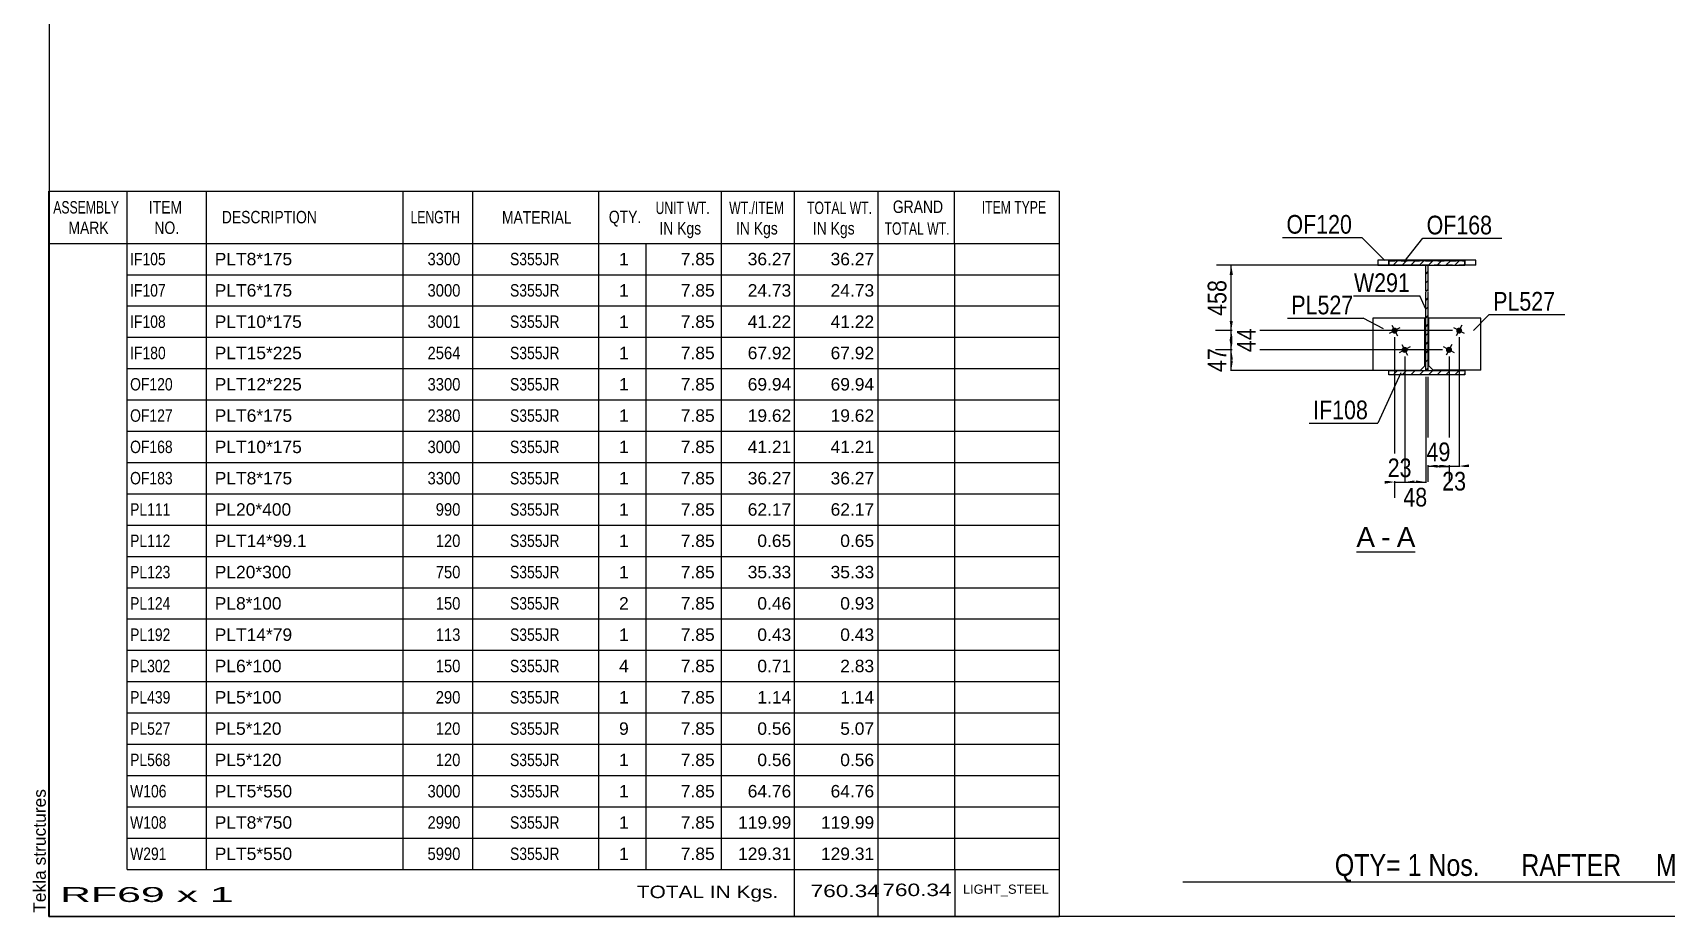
# Model space of a CAD drawing. Header units: millimetres. Extents: x -26 to 376, y -180 to 98.
# Drawn here: x -26.1 to 224.4, y -179.5 to -44 of the extents above; entities that cross this region are included whole.
import ezdxf

# ---------------------------------------------------------------- set-up
doc = ezdxf.new("R2010")
doc.units = ezdxf.units.MM
doc.linetypes.add('DXK_LINE_DOT1', pattern=[1.8814, 0.9407, -0.9407])
doc.styles.add('Arial', font='ARIAL.TTF', dxfattribs={"height": 0.2})
doc.styles.add('Arial Narrow', font='ARIALN.TTF', dxfattribs={"height": 0.2})

# ---------------------------------------------------------------- blocks, each defined once
blk = doc.blocks.new('Unknown-623588521-1210')
at = {"color": 5, "linetype": 'Continuous'}
for p, q in [((-23.63, 97.51), (-23.63, -179.49)), ((-23.63, -179.49), (376.37, -179.49))]:
    blk.add_line(p, q, dxfattribs=at)
at = {"color": 174, "linetype": 'Continuous', "style": 'Arial'}
blk.add_text('Tekla structures', height=1.9102, rotation=90, dxfattribs=at).set_placement((-24.13, -178.99))
blk = doc.blocks.new('Unknown-623588521-12 - 12203')
at = {"color": 7, "linetype": 'Continuous'}
blk.add_line((176.85, -123.63), (185.88, -123.63), dxfattribs=at)
at = {"color": 0, "linetype": 'Continuous'}
blk.add_wipeout([(179.7, -122.88), (179.7, -119.68), (176.85, -119.68), (176.85, -122.88)], dxfattribs=at)
blk.add_wipeout([(182.08, -122.88), (182.08, -119.68), (180.66, -119.68), (180.66, -122.88)], dxfattribs=at)
at = {"color": 96, "linetype": 'Continuous', "style": 'Arial'}
blk.add_text('A', height=3.06, dxfattribs=at).set_placement((176.85, -122.88))
at = {"color": 0, "linetype": 'Continuous'}
blk.add_wipeout([(185.88, -122.88), (185.88, -119.68), (183.04, -119.68), (183.04, -122.88)], dxfattribs=at)
at = {"color": 96, "linetype": 'Continuous', "style": 'Arial'}
for s, p in [('A', (183.04, -122.88)), ('-', (180.66, -122.88))]:
    blk.add_text(s, height=3.06, dxfattribs=at).set_placement(p)
blk = doc.blocks.new('Part-623588521-12217 - 12203')
at = {"color": 2, "linetype": 'Continuous'}
for p, q in [((195.16, -78.89), (180.16, -78.89)), ((180.16, -78.89), (180.16, -79.69)), ((180.16, -79.69), (181.82, -79.69)), ((195.16, -79.69), (193.49, -79.69)), ((195.16, -79.69), (195.16, -78.89))]:
    blk.add_line(p, q, dxfattribs=at)
blk = doc.blocks.new('Part-623588521-12245 - 12203')
at = {"color": 2, "linetype": 'Continuous'}
for p, q in [((187.37, -87.79), (179.37, -87.79)), ((179.37, -87.79), (179.37, -95.79)), ((187.37, -95.12), (187.37, -87.79)), ((186.7, -95.79), (187.37, -95.12)), ((179.37, -95.79), (186.7, -95.79))]:
    blk.add_line(p, q, dxfattribs=at)
blk = doc.blocks.new('Part-623588521-12213 - 12203')
at = {"linetype": 'Continuous'}
h = blk.add_hatch(dxfattribs=at)
h.set_pattern_fill('', scale=0.3, style=0, pattern_type=0)
h.set_pattern_definition([(45, (181.8244, -79.0236), (-0.67352, 0.67352), [])])
h.paths.add_polyline_path([(193.49, -79.02), (181.82, -79.02), (181.82, -79.69), (193.49, -79.69)])
at = {"color": 7, "linetype": 'DXK_LINE_DOT1'}
for p, q in [((181.82, -79.69), (181.82, -79.02)), ((181.82, -79.02), (193.49, -79.02)), ((193.49, -79.69), (181.82, -79.69)), ((193.49, -79.02), (193.49, -79.69))]:
    blk.add_line(p, q, dxfattribs=at)
at = {"color": 2, "linetype": 'Continuous'}
for p, q in [((193.49, -79.02), (181.82, -79.02)), ((181.82, -79.02), (181.82, -79.69)), ((181.82, -79.69), (193.49, -79.69)), ((193.49, -79.69), (193.49, -79.02))]:
    blk.add_line(p, q, dxfattribs=at)
blk = doc.blocks.new('Part-623588521-12222 - 12203')
at = {"linetype": 'Continuous'}
h = blk.add_hatch(dxfattribs=at)
h.set_pattern_fill('', scale=0.3, style=0, pattern_type=0)
h.set_pattern_definition([(45, (187.491, -79.6903), (-0.67352, 0.67352), [])])
h.paths.add_polyline_path([(187.82, -79.69), (187.49, -79.69), (187.49, -95.81), (187.82, -95.81)])
at = {"color": 2, "linetype": 'Continuous'}
for p, q in [((187.49, -79.69), (187.82, -79.69)), ((187.49, -83.69), (187.49, -79.69)), ((187.82, -79.69), (187.82, -83.69)), ((187.49, -95.81), (187.49, -83.79)), ((187.82, -83.79), (187.82, -95.81)), ((187.82, -95.81), (187.49, -95.81))]:
    blk.add_line(p, q, dxfattribs=at)
blk = doc.blocks.new('Part-623588521-12239 - 12203')
at = {"linetype": 'Continuous'}
h = blk.add_hatch(dxfattribs=at)
h.set_pattern_fill('', scale=0.3, style=0, pattern_type=0)
h.set_pattern_definition([(45, (181.8244, -95.8115), (-0.67352, 0.67352), [])])
h.paths.add_polyline_path([(193.49, -95.81), (181.82, -95.81), (181.82, -96.48), (193.49, -96.48)])
at = {"color": 2, "linetype": 'Continuous'}
for p, q in [((181.82, -95.81), (193.49, -95.81)), ((181.82, -96.48), (181.82, -95.81)), ((193.49, -96.48), (181.82, -96.48)), ((193.49, -95.81), (193.49, -96.48))]:
    blk.add_line(p, q, dxfattribs=at)
blk = doc.blocks.new('Part-623588521-12243 - 12203')
at = {"color": 2, "linetype": 'Continuous'}
for p, q in [((187.94, -95.12), (187.94, -87.79)), ((195.94, -87.79), (187.94, -87.79)), ((195.94, -95.79), (195.94, -87.79)), ((188.61, -95.79), (187.94, -95.12)), ((195.94, -95.79), (188.61, -95.79))]:
    blk.add_line(p, q, dxfattribs=at)
blk = doc.blocks.new('Bolt-623588521-12289 - 12203')
at = {"linetype": 'Continuous'}
for points in [[(193.02, -89.92, -1), (192.2, -89.49, -1)], [(191.47, -92.87, -1), (190.64, -92.44, -1)]]:
    blk.add_hatch(color=3, dxfattribs=at).paths.add_polyline_path(points)
at = {"color": 3, "linetype": 'Continuous'}
for p, q in [((193.44, -90.14), (191.78, -89.27)), ((193.04, -88.88), (192.17, -90.53)), ((191.88, -93.09), (190.23, -92.22)), ((191.49, -91.83), (190.62, -93.48))]:
    blk.add_line(p, q, dxfattribs=at)
blk = doc.blocks.new('Bolt-623588521-12291 - 12203')
at = {"linetype": 'Continuous'}
for points in [[(183.12, -89.49, -1), (182.29, -89.92, -1)], [(184.67, -92.44, -1), (183.84, -92.87, -1)]]:
    blk.add_hatch(color=3, dxfattribs=at).paths.add_polyline_path(points)
at = {"color": 3, "linetype": 'Continuous'}
for p, q in [((183.53, -89.27), (181.88, -90.14)), ((182.27, -88.88), (183.14, -90.53)), ((185.08, -92.22), (183.43, -93.09)), ((183.82, -91.83), (184.69, -93.48))]:
    blk.add_line(p, q, dxfattribs=at)
blk = doc.blocks.new('StraightDimension-623588521-12368 - 12203')
at = {"linetype": 'Continuous'}
for points in [[(189.56, -110.23), (191.06, -110.48), (189.56, -110.73)], [(194.11, -110.73), (192.61, -110.48), (194.11, -110.23)]]:
    blk.add_hatch(color=7, dxfattribs=at).paths.add_polyline_path(points)
at = {"color": 7, "linetype": 'Continuous'}
for p, q in [((192.61, -90.71), (192.61, -112.73)), ((191.06, -93.66), (191.06, -112.73)), ((191.06, -110.48), (192.61, -110.48))]:
    blk.add_line(p, q, dxfattribs=at)
at = {"color": 0}
blk.add_wipeout([(194.26, -114.83), (194.26, -110.63), (189.41, -110.63), (189.41, -114.83)], dxfattribs=at)
at = {"color": 3, "style": 'Arial Narrow'}
blk.add_text('23', height=2.863, dxfattribs=at).set_placement((190.01, -114.23))
blk = doc.blocks.new('StraightDimension-623588521-12353 - 12203')
at = {"linetype": 'Continuous'}
for points in [[(157.41, -94.16), (157.66, -92.66), (157.91, -94.16)], [(157.91, -94.31), (157.66, -95.81), (157.41, -94.31)]]:
    blk.add_hatch(color=7, dxfattribs=at).paths.add_polyline_path(points)
at = {"color": 7, "linetype": 'Continuous'}
for p, q in [((190.06, -92.66), (155.41, -92.66)), ((157.66, -95.81), (157.66, -92.66)), ((186.49, -95.81), (155.41, -95.81))]:
    blk.add_line(p, q, dxfattribs=at)
at = {"color": 0}
blk.add_wipeout([(157.51, -91.81), (153.31, -91.81), (153.31, -96.66), (157.51, -96.66)], dxfattribs=at)
at = {"color": 3, "style": 'Arial Narrow'}
blk.add_text('47', height=2.863, rotation=90.0002, dxfattribs=at).set_placement((156.91, -96.06))
blk = doc.blocks.new('StraightDimension-623588521-12378 - 12203')
at = {"linetype": 'Continuous'}
for points in [[(181.21, -112.68), (182.71, -112.93), (181.21, -113.18)], [(185.76, -113.18), (184.26, -112.93), (185.76, -112.68)]]:
    blk.add_hatch(color=7, dxfattribs=at).paths.add_polyline_path(points)
at = {"color": 7, "linetype": 'Continuous'}
for p, q in [((182.71, -90.71), (182.71, -115.33)), ((184.26, -93.66), (184.26, -115.33)), ((182.71, -112.93), (184.26, -112.93))]:
    blk.add_line(p, q, dxfattribs=at)
at = {"color": 0}
blk.add_wipeout([(185.91, -112.78), (185.91, -108.58), (181.05, -108.58), (181.05, -112.78)], dxfattribs=at)
at = {"color": 3, "style": 'Arial Narrow'}
blk.add_text('23', height=2.863, dxfattribs=at).set_placement((181.65, -112.18))
blk = doc.blocks.new('StraightDimension-623588521-12351 - 12203')
at = {"linetype": 'Continuous'}
for points in [[(157.41, -81.19), (157.66, -79.69), (157.91, -81.19)], [(157.91, -88.21), (157.66, -89.71), (157.41, -88.21)]]:
    blk.add_hatch(color=7, dxfattribs=at).paths.add_polyline_path(points)
at = {"color": 7, "linetype": 'Continuous'}
for p, q in [((186.49, -79.69), (155.41, -79.69)), ((157.66, -89.71), (157.66, -79.69)), ((191.61, -89.71), (155.41, -89.71))]:
    blk.add_line(p, q, dxfattribs=at)
at = {"color": 0}
blk.add_wipeout([(157.51, -81.36), (153.31, -81.36), (153.31, -88.04), (157.51, -88.04)], dxfattribs=at)
at = {"color": 3, "style": 'Arial Narrow'}
blk.add_text('458', height=2.863, rotation=90.0002, dxfattribs=at).set_placement((156.91, -87.44))
blk = doc.blocks.new('StraightDimension-623588521-12352 - 12203')
at = {"linetype": 'Continuous'}
for points in [[(157.41, -91.21), (157.66, -89.71), (157.91, -91.21)], [(157.91, -91.16), (157.66, -92.66), (157.41, -91.16)]]:
    blk.add_hatch(color=7, dxfattribs=at).paths.add_polyline_path(points)
at = {"color": 7, "linetype": 'Continuous'}
for p, q in [((191.61, -89.71), (155.26, -89.71)), ((157.66, -92.66), (157.66, -89.71)), ((190.06, -92.66), (155.26, -92.66))]:
    blk.add_line(p, q, dxfattribs=at)
at = {"color": 0}
blk.add_wipeout([(162.01, -88.75), (157.81, -88.75), (157.81, -93.61), (162.01, -93.61)], dxfattribs=at)
at = {"color": 3, "style": 'Arial Narrow'}
blk.add_text('44', height=2.863, rotation=90.0002, dxfattribs=at).set_placement((161.41, -93.01))
blk = doc.blocks.new('StraightDimension-623588521-12369 - 12203')
at = {"linetype": 'Continuous'}
for points in [[(189.32, -110.73), (187.82, -110.48), (189.32, -110.23)], [(189.56, -110.23), (191.06, -110.48), (189.56, -110.73)]]:
    blk.add_hatch(color=7, dxfattribs=at).paths.add_polyline_path(points)
at = {"color": 7, "linetype": 'Continuous'}
for p, q in [((191.06, -93.66), (191.06, -112.88)), ((187.82, -96.81), (187.82, -112.88)), ((187.82, -110.48), (191.06, -110.48))]:
    blk.add_line(p, q, dxfattribs=at)
at = {"color": 0}
blk.add_wipeout([(191.87, -110.33), (191.87, -106.13), (187.01, -106.13), (187.01, -110.33)], dxfattribs=at)
at = {"color": 3, "style": 'Arial Narrow'}
blk.add_text('49', height=2.863, dxfattribs=at).set_placement((187.61, -109.73))
blk = doc.blocks.new('StraightDimension-623588521-12377 - 12203')
at = {"linetype": 'Continuous'}
for points in [[(185.76, -113.18), (184.26, -112.93), (185.76, -112.68)], [(185.99, -112.68), (187.49, -112.93), (185.99, -113.18)]]:
    blk.add_hatch(color=7, dxfattribs=at).paths.add_polyline_path(points)
at = {"color": 7, "linetype": 'Continuous'}
for p, q in [((184.26, -93.66), (184.26, -115.18)), ((187.49, -96.81), (187.49, -115.18)), ((184.26, -112.93), (187.49, -112.93))]:
    blk.add_line(p, q, dxfattribs=at)
at = {"color": 0}
blk.add_wipeout([(188.3, -117.28), (188.3, -113.08), (183.45, -113.08), (183.45, -117.28)], dxfattribs=at)
at = {"color": 3, "style": 'Arial Narrow'}
blk.add_text('48', height=2.863, dxfattribs=at).set_placement((184.05, -116.68))
blk = doc.blocks.new('CBS_CALLOFF-623588521-12557')
at = {"color": 7, "linetype": 'Continuous'}
blk.add_line((150.25, -174.23), (266.48, -174.24), dxfattribs=at)
at = {"color": 3, "linetype": 'Continuous', "style": 'Arial Narrow'}
blk.add_text('QTY= 1 Nos.      RAFTER     MKD : RF69', height=3.3405, dxfattribs=at).set_placement((173.54, -173.33))
blk = doc.blocks.new('CBS_BOM-623588521-12556')
at = {"color": 7, "linetype": 'Continuous'}
for p, q in [((-23.66, -76.33), (-23.66, -68.33)), ((-23.66, -68.33), (131.26, -68.33)), ((-11.66, -76.33), (-11.66, -68.33)), ((0.53, -76.33), (0.53, -68.33)), ((30.69, -76.33), (30.69, -68.33)), ((41.37, -76.33), (41.37, -68.33)), ((60.69, -76.33), (60.69, -68.33)), ((79.49, -76.33), (79.49, -68.33)), ((90.7, -76.33), (90.7, -68.33)), ((103.49, -76.33), (103.49, -68.33)), ((115.24, -76.33), (115.24, -68.33)), ((131.26, -68.33), (131.26, -76.32)), ((-23.66, -76.33), (131.26, -76.33)), ((-23.66, -81.13), (-23.66, -76.33)), ((-11.66, -81.13), (-11.66, -76.33)), ((0.53, -81.13), (0.53, -76.33)), ((30.69, -81.13), (30.69, -76.33)), ((41.37, -81.13), (41.37, -76.33)), ((60.69, -81.13), (60.69, -76.33)), ((67.95, -81.13), (67.95, -76.33)), ((79.49, -81.13), (79.49, -76.33)), ((90.7, -81.13), (90.7, -76.33)), ((103.49, -81.13), (103.49, -76.33)), ((115.26, -81.13), (115.26, -76.33)), ((131.26, -76.33), (131.26, -81.13)), ((-23.66, -85.93), (-23.66, -81.13)), ((-11.66, -81.13), (131.26, -81.13)), ((-11.66, -85.93), (-11.66, -81.13)), ((0.53, -85.93), (0.53, -81.13)), ((30.69, -85.93), (30.69, -81.13)), ((41.37, -85.93), (41.37, -81.13)), ((60.69, -85.93), (60.69, -81.13)), ((67.95, -85.93), (67.95, -81.13)), ((79.49, -85.93), (79.49, -81.13)), ((90.7, -85.93), (90.7, -81.13)), ((103.49, -85.93), (103.49, -81.13)), ((115.26, -85.93), (115.26, -81.13)), ((131.26, -81.13), (131.26, -85.93)), ((-23.66, -90.73), (-23.66, -85.93)), ((-11.66, -85.93), (131.26, -85.93)), ((-11.66, -90.73), (-11.66, -85.93)), ((0.53, -90.73), (0.53, -85.93)), ((30.69, -90.73), (30.69, -85.93)), ((41.37, -90.73), (41.37, -85.93)), ((60.69, -90.73), (60.69, -85.93)), ((67.95, -90.73), (67.95, -85.93)), ((79.49, -90.73), (79.49, -85.93)), ((90.7, -90.73), (90.7, -85.93)), ((103.49, -90.73), (103.49, -85.93)), ((115.26, -90.73), (115.26, -85.93)), ((131.26, -85.93), (131.26, -90.73)), ((-23.66, -95.53), (-23.66, -90.73)), ((-11.66, -90.73), (131.26, -90.73)), ((-11.66, -95.53), (-11.66, -90.73)), ((0.53, -95.53), (0.53, -90.73)), ((30.69, -95.53), (30.69, -90.73)), ((41.37, -95.53), (41.37, -90.73)), ((60.69, -95.53), (60.69, -90.73)), ((67.95, -95.53), (67.95, -90.73)), ((79.49, -95.53), (79.49, -90.73)), ((90.7, -95.53), (90.7, -90.73)), ((103.49, -95.53), (103.49, -90.73)), ((115.26, -95.53), (115.26, -90.73)), ((131.26, -90.73), (131.26, -95.53)), ((-23.66, -100.33), (-23.66, -95.53)), ((-11.66, -95.53), (131.26, -95.53)), ((-11.66, -100.33), (-11.66, -95.53)), ((0.53, -100.33), (0.53, -95.53)), ((30.69, -100.33), (30.69, -95.53)), ((41.37, -100.33), (41.37, -95.53)), ((60.69, -100.33), (60.69, -95.53)), ((67.95, -100.33), (67.95, -95.53)), ((79.49, -100.33), (79.49, -95.53)), ((90.7, -100.33), (90.7, -95.53)), ((103.49, -100.33), (103.49, -95.53)), ((115.26, -100.33), (115.26, -95.53)), ((131.26, -95.53), (131.26, -100.33)), ((-23.66, -105.13), (-23.66, -100.33)), ((-11.66, -100.33), (131.26, -100.33)), ((-11.66, -105.13), (-11.66, -100.33)), ((0.53, -105.13), (0.53, -100.33)), ((30.69, -105.13), (30.69, -100.33)), ((41.37, -105.13), (41.37, -100.33)), ((60.69, -105.13), (60.69, -100.33)), ((67.95, -105.13), (67.95, -100.33)), ((79.49, -105.13), (79.49, -100.33)), ((90.7, -105.13), (90.7, -100.33)), ((103.49, -105.13), (103.49, -100.33)), ((115.26, -105.13), (115.26, -100.33)), ((131.26, -100.33), (131.26, -105.13)), ((-23.66, -109.93), (-23.66, -105.13)), ((-11.66, -105.13), (131.26, -105.13)), ((-11.66, -109.93), (-11.66, -105.13)), ((0.53, -109.93), (0.53, -105.13)), ((30.69, -109.93), (30.69, -105.13)), ((41.37, -109.93), (41.37, -105.13)), ((60.69, -109.93), (60.69, -105.13)), ((67.95, -109.93), (67.95, -105.13)), ((79.49, -109.93), (79.49, -105.13)), ((90.7, -109.93), (90.7, -105.13)), ((103.49, -109.93), (103.49, -105.13)), ((115.26, -109.93), (115.26, -105.13)), ((131.26, -105.13), (131.26, -109.93)), ((-23.66, -114.73), (-23.66, -109.93)), ((-11.66, -109.93), (131.26, -109.93)), ((-11.66, -114.73), (-11.66, -109.93)), ((0.53, -114.73), (0.53, -109.93)), ((30.69, -114.73), (30.69, -109.93)), ((41.37, -114.73), (41.37, -109.93)), ((60.69, -114.73), (60.69, -109.93)), ((67.95, -114.73), (67.95, -109.93)), ((79.49, -114.73), (79.49, -109.93)), ((90.7, -114.73), (90.7, -109.93)), ((103.49, -114.73), (103.49, -109.93)), ((115.26, -114.73), (115.26, -109.93)), ((131.26, -109.93), (131.26, -114.73)), ((-23.66, -119.53), (-23.66, -114.73)), ((-11.66, -114.73), (131.26, -114.73)), ((-11.66, -119.53), (-11.66, -114.73)), ((0.53, -119.53), (0.53, -114.73)), ((30.69, -119.53), (30.69, -114.73)), ((41.37, -119.53), (41.37, -114.73)), ((60.69, -119.53), (60.69, -114.73)), ((67.95, -119.53), (67.95, -114.73)), ((79.49, -119.53), (79.49, -114.73)), ((90.7, -119.53), (90.7, -114.73)), ((103.49, -119.53), (103.49, -114.73)), ((115.26, -119.53), (115.26, -114.73)), ((131.26, -114.73), (131.26, -119.53)), ((-23.66, -124.33), (-23.66, -119.53)), ((-11.66, -119.53), (131.26, -119.53)), ((-11.66, -124.33), (-11.66, -119.53)), ((0.53, -124.33), (0.53, -119.53)), ((30.69, -124.33), (30.69, -119.53)), ((41.37, -124.33), (41.37, -119.53)), ((60.69, -124.33), (60.69, -119.53)), ((67.95, -124.33), (67.95, -119.53)), ((79.49, -124.33), (79.49, -119.53)), ((90.7, -124.33), (90.7, -119.53)), ((103.49, -124.33), (103.49, -119.53)), ((115.26, -124.33), (115.26, -119.53)), ((131.26, -119.53), (131.26, -124.33)), ((-23.66, -129.13), (-23.66, -124.33)), ((-11.66, -124.33), (131.26, -124.33)), ((-11.66, -129.13), (-11.66, -124.33)), ((0.53, -129.13), (0.53, -124.33)), ((30.69, -129.13), (30.69, -124.33)), ((41.37, -129.13), (41.37, -124.33)), ((60.69, -129.13), (60.69, -124.33)), ((67.95, -129.13), (67.95, -124.33)), ((79.49, -129.13), (79.49, -124.33)), ((90.7, -129.13), (90.7, -124.33)), ((103.49, -129.13), (103.49, -124.33)), ((115.26, -129.13), (115.26, -124.33)), ((131.26, -124.33), (131.26, -129.13)), ((-23.66, -133.93), (-23.66, -129.13)), ((-11.66, -129.13), (131.26, -129.13)), ((-11.66, -133.93), (-11.66, -129.13)), ((0.53, -133.93), (0.53, -129.13)), ((30.69, -133.93), (30.69, -129.13)), ((41.37, -133.93), (41.37, -129.13)), ((60.69, -133.93), (60.69, -129.13)), ((67.95, -133.93), (67.95, -129.13)), ((79.49, -133.93), (79.49, -129.13)), ((90.7, -133.93), (90.7, -129.13)), ((103.49, -133.93), (103.49, -129.13)), ((115.26, -133.93), (115.26, -129.13)), ((131.26, -129.13), (131.26, -133.93)), ((-23.66, -138.73), (-23.66, -133.93)), ((-11.66, -133.93), (131.26, -133.93)), ((-11.66, -138.73), (-11.66, -133.93)), ((0.53, -138.73), (0.53, -133.93)), ((30.69, -138.73), (30.69, -133.93)), ((41.37, -138.73), (41.37, -133.93)), ((60.69, -138.73), (60.69, -133.93)), ((67.95, -138.73), (67.95, -133.93)), ((79.49, -138.73), (79.49, -133.93)), ((90.7, -138.73), (90.7, -133.93)), ((103.49, -138.73), (103.49, -133.93)), ((115.26, -138.73), (115.26, -133.93)), ((131.26, -133.93), (131.26, -138.73)), ((-23.66, -143.53), (-23.66, -138.73)), ((-11.66, -138.73), (131.26, -138.73)), ((-11.66, -143.53), (-11.66, -138.73)), ((0.53, -143.53), (0.53, -138.73)), ((30.69, -143.53), (30.69, -138.73)), ((41.37, -143.53), (41.37, -138.73)), ((60.69, -143.53), (60.69, -138.73)), ((67.95, -143.53), (67.95, -138.73)), ((79.49, -143.53), (79.49, -138.73)), ((90.7, -143.53), (90.7, -138.73)), ((103.49, -143.53), (103.49, -138.73)), ((115.26, -143.53), (115.26, -138.73)), ((131.26, -138.73), (131.26, -143.53)), ((-23.66, -148.33), (-23.66, -143.53)), ((-11.66, -143.53), (131.26, -143.53)), ((-11.66, -148.33), (-11.66, -143.53)), ((0.53, -148.33), (0.53, -143.53)), ((30.69, -148.33), (30.69, -143.53)), ((41.37, -148.33), (41.37, -143.53)), ((60.69, -148.33), (60.69, -143.53)), ((67.95, -148.33), (67.95, -143.53)), ((79.49, -148.33), (79.49, -143.53)), ((90.7, -148.33), (90.7, -143.53)), ((103.49, -148.33), (103.49, -143.53)), ((115.26, -148.33), (115.26, -143.53)), ((131.26, -143.53), (131.26, -148.33)), ((-23.66, -153.13), (-23.66, -148.33)), ((-11.66, -148.33), (131.26, -148.33)), ((-11.66, -153.13), (-11.66, -148.33)), ((0.53, -153.13), (0.53, -148.33)), ((30.69, -153.13), (30.69, -148.33)), ((41.37, -153.13), (41.37, -148.33)), ((60.69, -153.13), (60.69, -148.33)), ((67.95, -153.13), (67.95, -148.33)), ((79.49, -153.13), (79.49, -148.33)), ((90.7, -153.13), (90.7, -148.33)), ((103.49, -153.13), (103.49, -148.33)), ((115.26, -153.13), (115.26, -148.33)), ((131.26, -148.33), (131.26, -153.13)), ((-23.66, -157.93), (-23.66, -153.13)), ((-11.66, -153.13), (131.26, -153.13)), ((-11.66, -157.93), (-11.66, -153.13)), ((0.53, -157.93), (0.53, -153.13)), ((30.69, -157.93), (30.69, -153.13)), ((41.37, -157.93), (41.37, -153.13)), ((60.69, -157.93), (60.69, -153.13)), ((67.95, -157.93), (67.95, -153.13)), ((79.49, -157.93), (79.49, -153.13)), ((90.7, -157.93), (90.7, -153.13)), ((103.49, -157.93), (103.49, -153.13)), ((115.26, -157.93), (115.26, -153.13)), ((131.26, -153.13), (131.26, -157.93)), ((-23.66, -162.73), (-23.66, -157.93)), ((-11.66, -157.93), (131.26, -157.93)), ((-11.66, -162.73), (-11.66, -157.93)), ((0.53, -162.73), (0.53, -157.93)), ((30.69, -162.73), (30.69, -157.93)), ((41.37, -162.73), (41.37, -157.93)), ((60.69, -162.73), (60.69, -157.93)), ((67.95, -162.73), (67.95, -157.93)), ((79.49, -162.73), (79.49, -157.93)), ((90.7, -162.73), (90.7, -157.93)), ((103.49, -162.73), (103.49, -157.93)), ((115.26, -162.73), (115.26, -157.93)), ((131.26, -157.93), (131.26, -162.73)), ((-23.66, -167.53), (-23.66, -162.73)), ((-11.66, -162.73), (131.26, -162.73)), ((-11.66, -167.53), (-11.66, -162.73)), ((0.53, -167.53), (0.53, -162.73)), ((30.69, -167.53), (30.69, -162.73)), ((41.37, -167.53), (41.37, -162.73)), ((60.69, -167.53), (60.69, -162.73)), ((67.95, -167.53), (67.95, -162.73)), ((79.49, -167.53), (79.49, -162.73)), ((90.7, -167.53), (90.7, -162.73)), ((103.49, -167.53), (103.49, -162.73)), ((115.26, -167.53), (115.26, -162.73)), ((131.26, -162.73), (131.26, -167.53)), ((-23.66, -172.33), (-23.66, -167.53)), ((-11.66, -167.53), (131.26, -167.53)), ((-11.66, -172.33), (-11.66, -167.53)), ((0.53, -172.33), (0.53, -167.53)), ((30.69, -172.33), (30.69, -167.53)), ((41.37, -172.33), (41.37, -167.53)), ((60.69, -172.33), (60.69, -167.53)), ((67.95, -172.33), (67.95, -167.53)), ((79.49, -172.33), (79.49, -167.53)), ((90.7, -172.33), (90.7, -167.53)), ((103.49, -172.33), (103.49, -167.53)), ((115.26, -172.33), (115.26, -167.53)), ((131.26, -167.53), (131.26, -172.33)), ((-23.66, -179.53), (-23.66, -172.35)), ((-11.66, -172.33), (131.26, -172.33)), ((90.7, -179.53), (90.7, -172.35)), ((103.49, -179.53), (103.49, -172.35)), ((115.3, -179.53), (115.3, -172.35)), ((131.26, -172.33), (131.26, -179.53)), ((-23.66, -179.53), (131.26, -179.53))]:
    blk.add_line(p, q, dxfattribs=at)
at = {"color": 3, "linetype": 'Continuous', "style": 'Arial'}
for s, height, width, p in [('ASSEMBLY', 1.91, 0.7, (-22.98, -71.75)), ('ITEM', 1.91, 0.8, (-8.33, -71.75)), ('UNIT WT.', 1.91, 0.7, (69.38, -71.83)), ('WT./ITEM', 1.91, 0.7, (80.67, -71.83)), ('TOTAL WT.', 1.91, 0.7, (92.61, -71.83)), ('GRAND', 1.91, 0.8, (105.76, -71.67)), ('ITEM TYPE', 1.91, 0.7, (119.4, -71.75)), ('DESCRIPTION', 1.9102, 0.8, (2.86, -73.26)), ('LENGTH', 1.91, 0.7, (31.8, -73.26)), ('MATERIAL', 1.91, 0.8, (45.82, -73.3)), ('QTY.', 1.91, 0.8, (62.21, -73.23)), ('MARK', 1.91, 0.8, (-20.66, -74.89)), ('NO.', 1.91, 0.8, (-7.48, -74.89)), ('IN Kgs', 1.91, 0.8, (69.96, -74.97)), ('IN Kgs', 1.91, 0.8, (81.71, -74.97)), ('IN Kgs', 1.91, 0.8, (93.5, -74.97)), ('TOTAL WT.', 1.91, 0.7, (104.5, -75.01))]:
    blk.add_text(s, height=height, dxfattribs=dict(at, width=width)).set_placement(p)
at = {"color": 7, "linetype": 'Continuous', "style": 'Arial'}
for s, width, p in [('IF105', 0.8, (-11.2, -79.69)), ('3300', 0.85, (34.41, -79.69)), ('S355JR', 0.8, (47.06, -79.69)), ('IF107', 0.8, (-11.2, -84.49)), ('3000', 0.85, (34.41, -84.49)), ('S355JR', 0.8, (47.06, -84.49)), ('IF108', 0.8, (-11.2, -89.29)), ('3001', 0.85, (34.41, -89.29)), ('S355JR', 0.8, (47.06, -89.29)), ('IF180', 0.8, (-11.2, -94.09)), ('2564', 0.85, (34.41, -94.09)), ('S355JR', 0.8, (47.06, -94.09)), ('OF120', 0.8, (-11.2, -98.89)), ('3300', 0.85, (34.41, -98.89)), ('S355JR', 0.8, (47.06, -98.89)), ('OF127', 0.8, (-11.2, -103.69)), ('2380', 0.85, (34.41, -103.69)), ('S355JR', 0.8, (47.06, -103.69)), ('OF168', 0.8, (-11.2, -108.49)), ('3000', 0.85, (34.41, -108.49)), ('S355JR', 0.8, (47.06, -108.49)), ('OF183', 0.8, (-11.2, -113.29)), ('3300', 0.85, (34.41, -113.29)), ('S355JR', 0.8, (47.06, -113.29)), ('PL111', 0.8, (-11.2, -118.09)), ('990', 0.85, (35.67, -118.09)), ('S355JR', 0.8, (47.06, -118.09)), ('PL112', 0.8, (-11.2, -122.89)), ('120', 0.85, (35.67, -122.89)), ('S355JR', 0.8, (47.06, -122.89)), ('PL123', 0.8, (-11.2, -127.69)), ('750', 0.85, (35.67, -127.69)), ('S355JR', 0.8, (47.06, -127.69)), ('PL124', 0.8, (-11.2, -132.49)), ('150', 0.85, (35.67, -132.49)), ('S355JR', 0.8, (47.06, -132.49)), ('PL192', 0.8, (-11.2, -137.29)), ('113', 0.85, (35.67, -137.29)), ('S355JR', 0.8, (47.06, -137.29)), ('PL302', 0.8, (-11.2, -142.09)), ('150', 0.85, (35.67, -142.09)), ('S355JR', 0.8, (47.06, -142.09)), ('PL439', 0.8, (-11.2, -146.89)), ('290', 0.85, (35.67, -146.89)), ('S355JR', 0.8, (47.06, -146.89)), ('PL527', 0.8, (-11.2, -151.69)), ('120', 0.85, (35.67, -151.69)), ('S355JR', 0.8, (47.06, -151.69)), ('PL568', 0.8, (-11.2, -156.49)), ('120', 0.85, (35.67, -156.49)), ('S355JR', 0.8, (47.06, -156.49)), ('W106', 0.8, (-11.2, -161.29)), ('3000', 0.85, (34.41, -161.29)), ('S355JR', 0.8, (47.06, -161.29)), ('W108', 0.8, (-11.2, -166.09)), ('2990', 0.85, (34.41, -166.09)), ('S355JR', 0.8, (47.06, -166.09)), ('W291', 0.8, (-11.2, -170.89)), ('5990', 0.85, (34.41, -170.89)), ('S355JR', 0.8, (47.06, -170.89))]:
    blk.add_text(s, height=1.91, dxfattribs=dict(at, width=width)).set_placement(p)
for s, p in [('PLT8*175', (1.78, -79.69)), ('1', (63.78, -79.69)), ('7.85', (73.25, -79.69)), ('36.27', (83.51, -79.69)), ('36.27', (96.22, -79.69)), ('PLT6*175', (1.78, -84.49)), ('1', (63.78, -84.49)), ('7.85', (73.25, -84.49)), ('24.73', (83.51, -84.49)), ('24.73', (96.22, -84.49)), ('PLT10*175', (1.78, -89.29)), ('1', (63.78, -89.29)), ('7.85', (73.25, -89.29)), ('41.22', (83.51, -89.29)), ('41.22', (96.22, -89.29)), ('PLT15*225', (1.78, -94.09)), ('1', (63.78, -94.09)), ('7.85', (73.25, -94.09)), ('67.92', (83.51, -94.09)), ('67.92', (96.22, -94.09)), ('PLT12*225', (1.78, -98.89)), ('1', (63.78, -98.89)), ('7.85', (73.25, -98.89)), ('69.94', (83.51, -98.89)), ('69.94', (96.22, -98.89)), ('PLT6*175', (1.78, -103.69)), ('1', (63.78, -103.69)), ('7.85', (73.25, -103.69)), ('19.62', (83.51, -103.69)), ('19.62', (96.22, -103.69)), ('PLT10*175', (1.78, -108.49)), ('1', (63.78, -108.49)), ('7.85', (73.25, -108.49)), ('41.21', (83.51, -108.49)), ('41.21', (96.22, -108.49)), ('PLT8*175', (1.78, -113.29)), ('1', (63.78, -113.29)), ('7.85', (73.25, -113.29)), ('36.27', (83.51, -113.29)), ('36.27', (96.22, -113.29)), ('PL20*400', (1.78, -118.09)), ('1', (63.78, -118.09)), ('7.85', (73.25, -118.09)), ('62.17', (83.51, -118.09)), ('62.17', (96.22, -118.09)), ('PLT14*99.1', (1.78, -122.89)), ('1', (63.78, -122.89)), ('7.85', (73.25, -122.89)), ('0.65', (84.99, -122.89)), ('0.65', (97.7, -122.89)), ('PL20*300', (1.78, -127.69)), ('1', (63.78, -127.69)), ('7.85', (73.25, -127.69)), ('35.33', (83.51, -127.69)), ('35.33', (96.22, -127.69)), ('PL8*100', (1.78, -132.49)), ('2', (63.78, -132.49)), ('7.85', (73.25, -132.49)), ('0.46', (84.99, -132.49)), ('0.93', (97.7, -132.49)), ('PLT14*79', (1.78, -137.29)), ('1', (63.78, -137.29)), ('7.85', (73.25, -137.29)), ('0.43', (84.99, -137.29)), ('0.43', (97.7, -137.29)), ('PL6*100', (1.78, -142.09)), ('4', (63.78, -142.09)), ('7.85', (73.25, -142.09)), ('0.71', (84.99, -142.09)), ('2.83', (97.7, -142.09)), ('PL5*100', (1.78, -146.89)), ('1', (63.78, -146.89)), ('7.85', (73.25, -146.89)), ('1.14', (84.99, -146.89)), ('1.14', (97.7, -146.89)), ('PL5*120', (1.78, -151.69)), ('9', (63.78, -151.69)), ('7.85', (73.25, -151.69)), ('0.56', (84.99, -151.69)), ('5.07', (97.7, -151.69)), ('PL5*120', (1.78, -156.49)), ('1', (63.78, -156.49)), ('7.85', (73.25, -156.49)), ('0.56', (84.99, -156.49)), ('0.56', (97.7, -156.49)), ('PLT5*550', (1.78, -161.29)), ('1', (63.78, -161.29)), ('7.85', (73.25, -161.29)), ('64.76', (83.51, -161.29)), ('64.76', (96.22, -161.29)), ('PLT8*750', (1.78, -166.09)), ('1', (63.78, -166.09)), ('7.85', (73.25, -166.09)), ('119.99', (82.03, -166.09)), ('119.99', (94.74, -166.09)), ('PLT5*550', (1.78, -170.89)), ('1', (63.78, -170.89)), ('7.85', (73.25, -170.89)), ('129.31', (82.03, -170.89)), ('129.31', (94.74, -170.89))]:
    blk.add_text(s, height=1.91, dxfattribs=at).set_placement(p)
at = {"color": 6, "linetype": 'Continuous', "style": 'Arial'}
for s, height, width, p in [('RF69 x 1', 2.292, 2.05, (-21.94, -177.33)), ('TOTAL IN Kgs.', 1.9102, 1.2, (66.5, -176.73)), ('760.34', 1.91, 1.3, (93.16, -176.58)), ('760.34', 1.91, 1.3, (104.16, -176.42))]:
    blk.add_text(s, height=height, dxfattribs=dict(at, width=width)).set_placement(p)
blk.add_text('LIGHT_STEEL', height=1.4135, dxfattribs=at).set_placement((116.51, -176.07))
blk = doc.blocks.new('Mark-623588521-12314 - 12203')
at = {"color": 0}
blk.add_wipeout([(197.67, -74.95), (197.67, -71.95), (187.62, -71.95), (187.62, -74.95)], dxfattribs=at)
blk.add_wipeout([(197.67, -74.95), (197.67, -71.95), (187.62, -71.95), (187.62, -74.95)], dxfattribs=at)
at = {"color": 7, "linetype": 'Continuous'}
for p, q in [((184.18, -79.18), (187.02, -75.55)), ((187.02, -75.55), (199.17, -75.55))]:
    blk.add_line(p, q, dxfattribs=at)
at = {"color": 3, "style": 'Arial Narrow'}
blk.add_text('OF168', height=2.863, dxfattribs=at).set_placement((187.62, -74.95))
blk = doc.blocks.new('Mark-623588521-12317 - 12203')
at = {"color": 7, "linetype": 'Continuous'}
blk.add_line((181.21, -78.97), (177.68, -75.44), dxfattribs=at)
at = {"color": 0}
blk.add_wipeout([(176.18, -74.84), (176.18, -71.84), (166.13, -71.84), (166.13, -74.84)], dxfattribs=at)
blk.add_wipeout([(176.18, -74.84), (176.18, -71.84), (166.13, -71.84), (166.13, -74.84)], dxfattribs=at)
at = {"color": 7, "linetype": 'Continuous'}
blk.add_line((165.53, -75.44), (177.68, -75.44), dxfattribs=at)
at = {"color": 3, "style": 'Arial Narrow'}
blk.add_text('OF120', height=2.863, dxfattribs=at).set_placement((166.13, -74.84))
blk = doc.blocks.new('Mark-623588521-12320 - 12203')
at = {"color": 7, "linetype": 'Continuous'}
blk.add_line((187.49, -86.41), (186.56, -84.39), dxfattribs=at)
at = {"color": 0}
blk.add_wipeout([(185.06, -83.79), (185.06, -80.79), (176.48, -80.79), (176.48, -83.79)], dxfattribs=at)
blk.add_wipeout([(185.06, -83.79), (185.06, -80.79), (176.48, -80.79), (176.48, -83.79)], dxfattribs=at)
at = {"color": 7, "linetype": 'Continuous'}
blk.add_line((175.88, -84.39), (186.56, -84.39), dxfattribs=at)
at = {"color": 3, "style": 'Arial Narrow'}
blk.add_text('W291', height=2.863, dxfattribs=at).set_placement((176.48, -83.79))
blk = doc.blocks.new('Mark-623588521-12323 - 12203')
at = {"color": 7, "linetype": 'Continuous'}
blk.add_line((183.66, -96.16), (180.13, -103.9), dxfattribs=at)
at = {"color": 0}
blk.add_wipeout([(178.63, -103.3), (178.63, -100.3), (170.22, -100.3), (170.22, -103.3)], dxfattribs=at)
blk.add_wipeout([(178.63, -103.3), (178.63, -100.3), (170.22, -100.3), (170.22, -103.3)], dxfattribs=at)
at = {"color": 7, "linetype": 'Continuous'}
blk.add_line((169.62, -103.9), (180.13, -103.9), dxfattribs=at)
at = {"color": 3, "style": 'Arial Narrow'}
blk.add_text('IF108', height=2.863, dxfattribs=at).set_placement((170.22, -103.3))
blk = doc.blocks.new('Mark-623588521-12326 - 12203')
at = {"color": 0}
blk.add_wipeout([(207.33, -86.64), (207.33, -83.64), (197.83, -83.64), (197.83, -86.64)], dxfattribs=at)
blk.add_wipeout([(207.33, -86.64), (207.33, -83.64), (197.83, -83.64), (197.83, -86.64)], dxfattribs=at)
at = {"color": 7, "linetype": 'Continuous'}
for p, q in [((194.81, -89.7), (197.23, -87.24)), ((197.23, -87.24), (208.83, -87.24))]:
    blk.add_line(p, q, dxfattribs=at)
at = {"color": 3, "style": 'Arial Narrow'}
blk.add_text('PL527', height=2.863, dxfattribs=at).set_placement((197.83, -86.64))
blk = doc.blocks.new('Mark-623588521-12329 - 12203')
at = {"color": 7, "linetype": 'Continuous'}
blk.add_line((180.99, -89.41), (177.89, -87.81), dxfattribs=at)
at = {"color": 0}
blk.add_wipeout([(176.39, -87.21), (176.39, -84.21), (166.88, -84.21), (166.88, -87.21)], dxfattribs=at)
blk.add_wipeout([(176.39, -87.21), (176.39, -84.21), (166.88, -84.21), (166.88, -87.21)], dxfattribs=at)
at = {"color": 7, "linetype": 'Continuous'}
blk.add_line((166.28, -87.81), (177.89, -87.81), dxfattribs=at)
at = {"color": 3, "style": 'Arial Narrow'}
blk.add_text('PL527', height=2.863, dxfattribs=at).set_placement((166.88, -87.21))

msp = doc.modelspace()

# ---------------------------------------------------------------- block references
for name in ['Unknown-623588521-1210', 'CBS_BOM-623588521-12556', 'Part-623588521-12217 - 12203', 'Part-623588521-12213 - 12203', 'Part-623588521-12222 - 12203', 'Part-623588521-12245 - 12203', 'Bolt-623588521-12291 - 12203', 'Part-623588521-12243 - 12203', 'Bolt-623588521-12289 - 12203', 'Part-623588521-12239 - 12203', 'CBS_CALLOFF-623588521-12557']:
    msp.add_blockref(name, (0, 0))

# ---------------------------------------------------------------- next in the draw order: block references
for name in ['StraightDimension-623588521-12368 - 12203', 'Unknown-623588521-12 - 12203']:
    msp.add_blockref(name, (0, 0))

# ---------------------------------------------------------------- next in the draw order: block references
for name in ['Mark-623588521-12326 - 12203', 'StraightDimension-623588521-12353 - 12203']:
    msp.add_blockref(name, (0, 0))

# ---------------------------------------------------------------- next in the draw order: block references
msp.add_blockref('StraightDimension-623588521-12378 - 12203', (0, 0))

# ---------------------------------------------------------------- next in the draw order: block references
msp.add_blockref('StraightDimension-623588521-12351 - 12203', (0, 0))

# ---------------------------------------------------------------- next in the draw order: block references
for name in ['Mark-623588521-12317 - 12203', 'Mark-623588521-12314 - 12203', 'Mark-623588521-12320 - 12203', 'StraightDimension-623588521-12352 - 12203']:
    msp.add_blockref(name, (0, 0))

# ---------------------------------------------------------------- next in the draw order: block references
for name in ['Mark-623588521-12329 - 12203', 'StraightDimension-623588521-12369 - 12203']:
    msp.add_blockref(name, (0, 0))

# ---------------------------------------------------------------- next in the draw order: block references
msp.add_blockref('StraightDimension-623588521-12377 - 12203', (0, 0))

# ---------------------------------------------------------------- next in the draw order: block references
msp.add_blockref('Mark-623588521-12323 - 12203', (0, 0))

doc.saveas('drawing.dxf')
